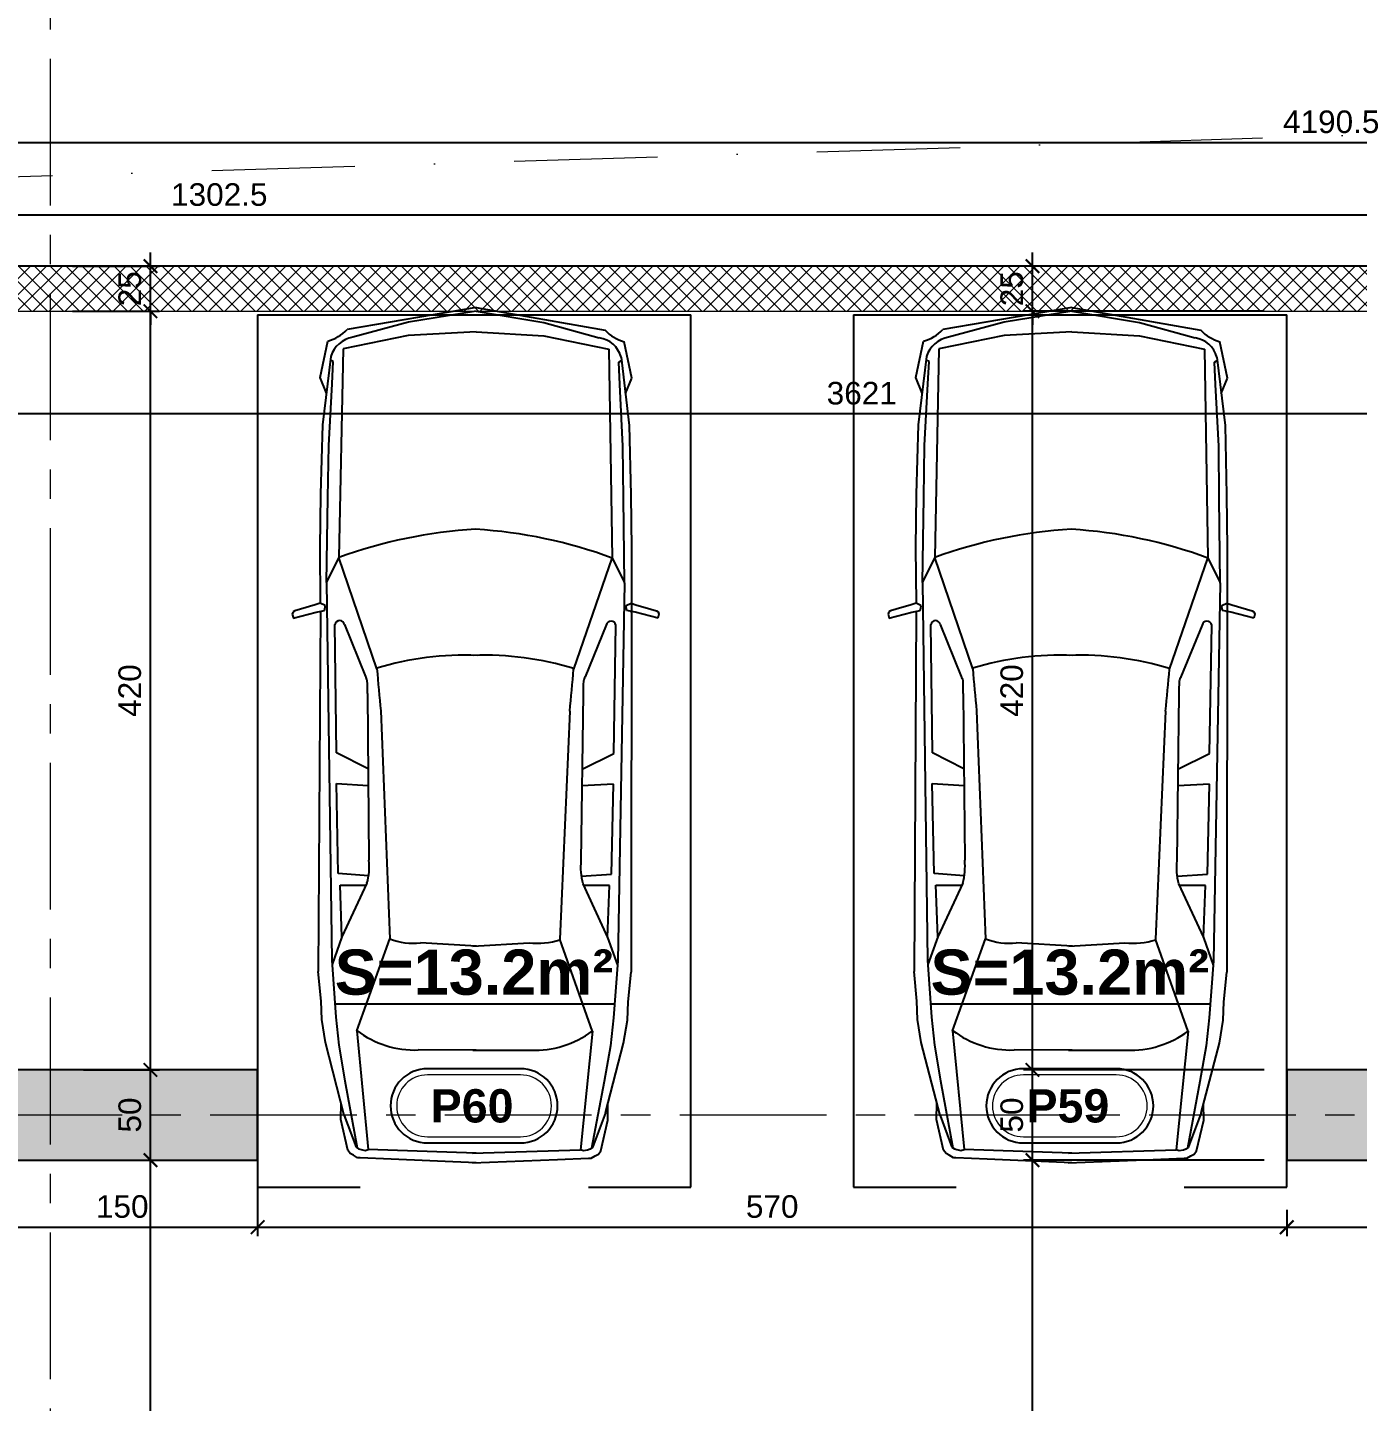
# Model space of a CAD drawing. Header units: centimetres. Extents: x 54080 to 59633, y -55119 to -48218.
# Drawn here: x 56225 to 56962, y -50156 to -49395 of the extents above; entities that cross this region are included whole.
import ezdxf
from ezdxf.enums import TextEntityAlignment as Align

# ---------------------------------------------------------------- set-up
doc = ezdxf.new("R2010")
doc.units = ezdxf.units.CM
doc.header["$LTSCALE"] = 50
doc.header["$MEASUREMENT"] = 0
for name, pattern in [('AXES', [2, 1.25, -0.25, 0.25, -0.25]), ('CACHE', [0.375, 0.25, -0.125]), ('CONTINU', [0]), ('Dot & Dashed', [335.138881, 158.75, -88.194444, 0, -88.194437])]:
    doc.linetypes.add(name, pattern=pattern)
doc.layers.get('0').update_dxf_attribs({"color": 8})
for name, color, linetype in [('AXES', 10, 'AXES'), ('BETON COUPE', 3, 'CONTINU'), ('BETON TRAME', 252, 'Continuous'), ('BORD', 5, 'Continuous'), ('COTE 50ème', 1, 'Continuous'), ('FINI', 251, 'Continuous'), ('PILIER', 7, 'Continuous'), ('TEXTE', 7, 'Continuous')]:
    doc.layers.add(name, color=color, linetype=linetype)
for name, color, linetype, lineweight in [('BETON CACHE', 4, 'CACHE', 5), ('BETON HACHURE', 253, 'Continuous', 13), ('MACONNERIE COUPE', 7, 'Continuous', 30)]:
    doc.layers.add(name, color=color, linetype=linetype, lineweight=lineweight)
doc.styles.add('BRMNAMES', font='swisseb.ttf', dxfattribs={"height": 20})
doc.styles.add('RS_TEXT_1.50', font='arial.ttf', dxfattribs={"height": 12.5})
doc.styles.add('RS_TXT_50', font='arial.ttf', dxfattribs={"height": 12.5})
doc.dimstyles.new('RS_50CM_LINEAIRE', dxfattribs={"dimscale": 5, "dimtxt": 12.5, "dimasz": 1.5, "dimexe": 1, "dimexo": 2.5, "dimgap": 1, "dimtad": 1, "dimdec": 1, "dimrnd": 0.5, "dimdsep": 46, "dimtxsty": 'RS_TXT_50', "dimblk1": 'ARCHTICK', "dimblk2": 'ARCHTICK', "dimsah": 1, "dimcen": 2.5, "dimdle": 1, "dimclrt": 4, "dimadec": 0, "dimazin": 2, "dimtfac": 1, "dimtdec": 1, "dimtix": 1, "dimtmove": 2, "dimatfit": 3, "dimfxl": 1, "dimtolj": 1, "dimtzin": 0, "dimarcsym": 0})

# ---------------------------------------------------------------- blocks, each defined once
blk = doc.blocks.new('A$C99aa3423')
at = {"layer": 'AXES', "lineweight": 5, "ltscale": 1.3}
for p, q in [((35, 1580), (35, -1344.97)), ((3195, 865), (-1985, 865))]:
    blk.add_line(p, q, dxfattribs=at)
blk = doc.blocks.new('_ArchTick')
at = {"color": 0, "linetype": 'ByBlock', "const_width": 0.15}
blk.add_lwpolyline([(-0.5, -0.5), (0.5, 0.5)], dxfattribs=at)
blk = doc.blocks.new('*D940')
at = {"layer": 'COTE 50ème', "color": 0, "lineweight": -2, "ltscale": 0.5, "transparency": 16777216}
for p, q in [((56293.27, -50652.36), (56293.27, -50017.36)), ((56250.17, -50022.36), (56298.27, -50022.36)), ((56250.17, -50647.36), (56298.27, -50647.36))]:
    blk.add_line(p, q, dxfattribs=at)
at = {"layer": 'Defpoints', "color": 0, "ltscale": 0.5, "transparency": 16777216}
for p in [(56237.67, -50022.36), (56293.27, -50022.36), (56237.67, -50647.36)]:
    blk.add_point(p, dxfattribs=at)
at = {"layer": 'COTE 50ème', "color": 0, "lineweight": -2, "ltscale": 0.5, "transparency": 16777216, "xscale": 7.5, "yscale": 7.5, "zscale": 7.5}
for p, rotation in [((56293.27, -50022.36), 90), ((56293.27, -50647.36), 270)]:
    blk.add_blockref('_ArchTick', p, dxfattribs=dict(at, rotation=rotation))
at = {"layer": 'COTE 50ème', "color": 4, "ltscale": 0.5, "transparency": 16777216, "insert": (56281.88, -50334.86), "char_height": 12.5, "attachment_point": 5, "rotation": 90, "style": 'RS_TXT_50'}
blk.add_mtext('\\A1;625', dxfattribs=at)
blk = doc.blocks.new('*D941')
at = {"layer": 'COTE 50ème', "color": 0, "lineweight": -2, "ltscale": 0.5, "transparency": 16777216}
for p, q in [((56256.12, -49972.36), (56298.27, -49972.36)), ((56293.27, -50027.36), (56293.27, -49967.36)), ((56250.17, -50022.36), (56298.27, -50022.36))]:
    blk.add_line(p, q, dxfattribs=at)
at = {"layer": 'Defpoints', "color": 0, "ltscale": 0.5, "transparency": 16777216}
for p in [(56243.62, -49972.36), (56293.27, -49972.36), (56237.67, -50022.36)]:
    blk.add_point(p, dxfattribs=at)
at = {"layer": 'COTE 50ème', "color": 0, "lineweight": -2, "ltscale": 0.5, "transparency": 16777216, "xscale": 7.5, "yscale": 7.5, "zscale": 7.5}
for p, rotation in [((56293.27, -49972.36), 90), ((56293.27, -50022.36), 270)]:
    blk.add_blockref('_ArchTick', p, dxfattribs=dict(at, rotation=rotation))
at = {"layer": 'COTE 50ème', "color": 4, "ltscale": 0.5, "transparency": 16777216, "insert": (56281.88, -49997.36), "char_height": 12.5, "attachment_point": 5, "rotation": 90, "style": 'RS_TXT_50'}
blk.add_mtext('\\A1;50', dxfattribs=at)
blk = doc.blocks.new('*D942')
at = {"layer": 'COTE 50ème', "color": 0, "lineweight": -2, "ltscale": 0.5, "transparency": 16777216}
for p, q in [((56250.17, -49552.22), (56298.27, -49552.22)), ((56293.27, -49977.36), (56293.27, -49547.22)), ((56256.12, -49972.36), (56298.27, -49972.36))]:
    blk.add_line(p, q, dxfattribs=at)
at = {"layer": 'Defpoints', "color": 0, "ltscale": 0.5, "transparency": 16777216}
for p in [(56237.67, -49552.22), (56293.27, -49552.22), (56243.62, -49972.36)]:
    blk.add_point(p, dxfattribs=at)
at = {"layer": 'COTE 50ème', "color": 0, "lineweight": -2, "ltscale": 0.5, "transparency": 16777216, "xscale": 7.5, "yscale": 7.5, "zscale": 7.5}
for p, rotation in [((56293.27, -49552.22), 90), ((56293.27, -49972.36), 270)]:
    blk.add_blockref('_ArchTick', p, dxfattribs=dict(at, rotation=rotation))
at = {"layer": 'COTE 50ème', "color": 4, "ltscale": 0.5, "transparency": 16777216, "insert": (56281.88, -49762.29), "char_height": 12.5, "attachment_point": 5, "rotation": 90, "style": 'RS_TXT_50'}
blk.add_mtext('\\A1;420', dxfattribs=at)
blk = doc.blocks.new('*D943')
at = {"layer": 'COTE 50ème', "color": 0, "lineweight": -2, "ltscale": 0.5, "transparency": 16777216}
for p, q in [((56293.27, -49527.22), (56293.27, -49519.72)), ((56250.17, -49527.22), (56298.27, -49527.22)), ((56293.27, -49552.22), (56293.27, -49527.22)), ((56250.17, -49552.22), (56298.27, -49552.22)), ((56293.27, -49552.22), (56293.27, -49559.72))]:
    blk.add_line(p, q, dxfattribs=at)
at = {"layer": 'Defpoints', "color": 0, "ltscale": 0.5, "transparency": 16777216}
for p in [(56237.67, -49527.22), (56293.27, -49527.22), (56237.67, -49552.22)]:
    blk.add_point(p, dxfattribs=at)
at = {"layer": 'COTE 50ème', "color": 0, "lineweight": -2, "ltscale": 0.5, "transparency": 16777216, "xscale": 7.5, "yscale": 7.5, "zscale": 7.5}
for p, rotation in [((56293.27, -49527.22), 270), ((56293.27, -49552.22), 90)]:
    blk.add_blockref('_ArchTick', p, dxfattribs=dict(at, rotation=rotation))
at = {"layer": 'COTE 50ème', "color": 4, "ltscale": 0.5, "transparency": 16777216, "insert": (56281.88, -49539.72), "char_height": 12.5, "attachment_point": 5, "rotation": 90, "style": 'RS_TXT_50'}
blk.add_mtext('\\A1;25', dxfattribs=at)
blk = doc.blocks.new('*D962')
at = {"layer": 'COTE 50ème', "color": 0, "lineweight": -2, "ltscale": 0.5, "transparency": 16777216}
for p, q in [((56781.81, -50652.36), (56781.81, -50017.36)), ((56910.17, -50022.36), (56776.81, -50022.36)), ((56910.17, -50647.36), (56776.81, -50647.36))]:
    blk.add_line(p, q, dxfattribs=at)
at = {"layer": 'Defpoints', "color": 0, "ltscale": 0.5, "transparency": 16777216}
for p in [(56781.81, -50022.36), (56922.67, -50022.36), (56922.67, -50647.36)]:
    blk.add_point(p, dxfattribs=at)
at = {"layer": 'COTE 50ème', "color": 0, "lineweight": -2, "ltscale": 0.5, "transparency": 16777216, "xscale": 7.5, "yscale": 7.5, "zscale": 7.5}
for p, rotation in [((56781.81, -50022.36), 90), ((56781.81, -50647.36), 270)]:
    blk.add_blockref('_ArchTick', p, dxfattribs=dict(at, rotation=rotation))
at = {"layer": 'COTE 50ème', "color": 4, "ltscale": 0.5, "transparency": 16777216, "insert": (56770.42, -50334.86), "char_height": 12.5, "attachment_point": 5, "rotation": 90, "style": 'RS_TXT_50'}
blk.add_mtext('\\A1;625', dxfattribs=at)
blk = doc.blocks.new('*D963')
at = {"layer": 'COTE 50ème', "color": 0, "lineweight": -2, "ltscale": 0.5, "transparency": 16777216}
for p, q in [((56910.17, -49972.36), (56776.81, -49972.36)), ((56781.81, -50027.36), (56781.81, -49967.36)), ((56910.17, -50022.36), (56776.81, -50022.36))]:
    blk.add_line(p, q, dxfattribs=at)
at = {"layer": 'Defpoints', "color": 0, "ltscale": 0.5, "transparency": 16777216}
for p in [(56781.81, -49972.36), (56922.67, -49972.36), (56922.67, -50022.36)]:
    blk.add_point(p, dxfattribs=at)
at = {"layer": 'COTE 50ème', "color": 0, "lineweight": -2, "ltscale": 0.5, "transparency": 16777216, "xscale": 7.5, "yscale": 7.5, "zscale": 7.5}
for p, rotation in [((56781.81, -49972.36), 90), ((56781.81, -50022.36), 270)]:
    blk.add_blockref('_ArchTick', p, dxfattribs=dict(at, rotation=rotation))
at = {"layer": 'COTE 50ème', "color": 4, "ltscale": 0.5, "transparency": 16777216, "insert": (56770.42, -49997.36), "char_height": 12.5, "attachment_point": 5, "rotation": 90, "style": 'RS_TXT_50'}
blk.add_mtext('\\A1;50', dxfattribs=at)
blk = doc.blocks.new('*D964')
at = {"layer": 'COTE 50ème', "color": 0, "lineweight": -2, "ltscale": 0.5, "transparency": 16777216}
for p, q in [((56910.17, -49552.22), (56776.81, -49552.22)), ((56781.81, -49977.36), (56781.81, -49547.22)), ((56910.17, -49972.36), (56776.81, -49972.36))]:
    blk.add_line(p, q, dxfattribs=at)
at = {"layer": 'Defpoints', "color": 0, "ltscale": 0.5, "transparency": 16777216}
for p in [(56781.81, -49552.22), (56922.67, -49552.22), (56922.67, -49972.36)]:
    blk.add_point(p, dxfattribs=at)
at = {"layer": 'COTE 50ème', "color": 0, "lineweight": -2, "ltscale": 0.5, "transparency": 16777216, "xscale": 7.5, "yscale": 7.5, "zscale": 7.5}
for p, rotation in [((56781.81, -49552.22), 90), ((56781.81, -49972.36), 270)]:
    blk.add_blockref('_ArchTick', p, dxfattribs=dict(at, rotation=rotation))
at = {"layer": 'COTE 50ème', "color": 4, "ltscale": 0.5, "transparency": 16777216, "insert": (56770.42, -49762.29), "char_height": 12.5, "attachment_point": 5, "rotation": 90, "style": 'RS_TXT_50'}
blk.add_mtext('\\A1;420', dxfattribs=at)
blk = doc.blocks.new('*D965')
at = {"layer": 'COTE 50ème', "color": 0, "lineweight": -2, "ltscale": 0.5, "transparency": 16777216}
for p, q in [((56781.81, -49527.22), (56781.81, -49519.72)), ((56910.17, -49527.22), (56776.81, -49527.22)), ((56781.81, -49552.22), (56781.81, -49527.22)), ((56910.17, -49552.22), (56776.81, -49552.22)), ((56781.81, -49552.22), (56781.81, -49559.72))]:
    blk.add_line(p, q, dxfattribs=at)
at = {"layer": 'Defpoints', "color": 0, "ltscale": 0.5, "transparency": 16777216}
for p in [(56781.81, -49527.22), (56922.67, -49527.22), (56922.67, -49552.22)]:
    blk.add_point(p, dxfattribs=at)
at = {"layer": 'COTE 50ème', "color": 0, "lineweight": -2, "ltscale": 0.5, "transparency": 16777216, "xscale": 7.5, "yscale": 7.5, "zscale": 7.5}
for p, rotation in [((56781.81, -49527.22), 270), ((56781.81, -49552.22), 90)]:
    blk.add_blockref('_ArchTick', p, dxfattribs=dict(at, rotation=rotation))
at = {"layer": 'COTE 50ème', "color": 4, "ltscale": 0.5, "transparency": 16777216, "insert": (56770.42, -49539.72), "char_height": 12.5, "attachment_point": 5, "rotation": 90, "style": 'RS_TXT_50'}
blk.add_mtext('\\A1;25', dxfattribs=at)
blk = doc.blocks.new('*D1324')
at = {"layer": 'COTE 50ème', "color": 0, "lineweight": -2, "ltscale": 0.5, "transparency": 16777216}
for p, q in [((54876.86, -49564.72), (54876.86, -49614.05)), ((58497.68, -49564.72), (58497.68, -49614.05)), ((58502.68, -49609.05), (54871.86, -49609.05))]:
    blk.add_line(p, q, dxfattribs=at)
at = {"layer": 'Defpoints', "color": 0, "ltscale": 0.5, "transparency": 16777216}
for p in [(54876.86, -49552.22), (58497.68, -49552.22), (54876.86, -49609.05)]:
    blk.add_point(p, dxfattribs=at)
at = {"layer": 'COTE 50ème', "color": 0, "lineweight": -2, "ltscale": 0.5, "transparency": 16777216, "xscale": 7.5, "yscale": 7.5, "zscale": 7.5, "rotation": 180}
blk.add_blockref('_ArchTick', (54876.86, -49609.05), dxfattribs=at)
at = {"layer": 'COTE 50ème', "color": 0, "lineweight": -2, "ltscale": 0.5, "transparency": 16777216, "xscale": 7.5, "yscale": 7.5, "zscale": 7.5}
blk.add_blockref('_ArchTick', (58497.68, -49609.05), dxfattribs=at)
at = {"layer": 'COTE 50ème', "color": 4, "ltscale": 0.5, "transparency": 16777216, "insert": (56687.27, -49597.67), "char_height": 12.5, "attachment_point": 5, "style": 'RS_TXT_50'}
blk.add_mtext('\\A1;3621', dxfattribs=at)
blk = doc.blocks.new('*D1352')
at = {"layer": 'COTE 50ème', "color": 0, "lineweight": -2, "ltscale": 0.5, "transparency": 16777216}
for p, q in [((56202.67, -50034.86), (56202.67, -50064.48)), ((56352.67, -50034.86), (56352.67, -50064.48)), ((56197.67, -50059.48), (56357.67, -50059.48))]:
    blk.add_line(p, q, dxfattribs=at)
at = {"layer": 'Defpoints', "color": 0, "ltscale": 0.5, "transparency": 16777216}
for p in [(56202.67, -50022.36), (56352.67, -50022.36), (56352.67, -50059.48)]:
    blk.add_point(p, dxfattribs=at)
at = {"layer": 'COTE 50ème', "color": 0, "lineweight": -2, "ltscale": 0.5, "transparency": 16777216, "xscale": 7.5, "yscale": 7.5, "zscale": 7.5, "rotation": 180}
blk.add_blockref('_ArchTick', (56202.67, -50059.48), dxfattribs=at)
at = {"layer": 'COTE 50ème', "color": 0, "lineweight": -2, "ltscale": 0.5, "transparency": 16777216, "xscale": 7.5, "yscale": 7.5, "zscale": 7.5}
blk.add_blockref('_ArchTick', (56352.67, -50059.48), dxfattribs=at)
at = {"layer": 'COTE 50ème', "color": 4, "ltscale": 0.5, "transparency": 16777216, "insert": (56277.67, -50048.1), "char_height": 12.5, "attachment_point": 5, "style": 'RS_TXT_50'}
blk.add_mtext('\\A1;150', dxfattribs=at)
blk = doc.blocks.new('*D1353')
at = {"layer": 'COTE 50ème', "color": 0, "lineweight": -2, "ltscale": 0.5, "transparency": 16777216}
for p, q in [((56352.67, -50034.86), (56352.67, -50064.48)), ((56922.67, -50049.86), (56922.67, -50064.48)), ((56347.67, -50059.48), (56927.67, -50059.48))]:
    blk.add_line(p, q, dxfattribs=at)
at = {"layer": 'Defpoints', "color": 0, "ltscale": 0.5, "transparency": 16777216}
for p in [(56352.67, -50022.36), (56922.67, -50037.36), (56922.67, -50059.48)]:
    blk.add_point(p, dxfattribs=at)
at = {"layer": 'COTE 50ème', "color": 0, "lineweight": -2, "ltscale": 0.5, "transparency": 16777216, "xscale": 7.5, "yscale": 7.5, "zscale": 7.5, "rotation": 180}
blk.add_blockref('_ArchTick', (56352.67, -50059.48), dxfattribs=at)
at = {"layer": 'COTE 50ème', "color": 0, "lineweight": -2, "ltscale": 0.5, "transparency": 16777216, "xscale": 7.5, "yscale": 7.5, "zscale": 7.5}
blk.add_blockref('_ArchTick', (56922.67, -50059.48), dxfattribs=at)
at = {"layer": 'COTE 50ème', "color": 4, "ltscale": 0.5, "transparency": 16777216, "insert": (56637.67, -50048.1), "char_height": 12.5, "attachment_point": 5, "style": 'RS_TXT_50'}
blk.add_mtext('\\A1;570', dxfattribs=at)
blk = doc.blocks.new('*D1354')
at = {"layer": 'COTE 50ème', "color": 0, "lineweight": -2, "ltscale": 0.5, "transparency": 16777216}
for p, q in [((57072.67, -50034.86), (57072.67, -50064.48)), ((56922.67, -50049.86), (56922.67, -50064.48)), ((56917.67, -50059.48), (57077.67, -50059.48))]:
    blk.add_line(p, q, dxfattribs=at)
at = {"layer": 'Defpoints', "color": 0, "ltscale": 0.5, "transparency": 16777216}
for p in [(57072.67, -50022.36), (56922.67, -50037.36), (57072.67, -50059.48)]:
    blk.add_point(p, dxfattribs=at)
at = {"layer": 'COTE 50ème', "color": 0, "lineweight": -2, "ltscale": 0.5, "transparency": 16777216, "xscale": 7.5, "yscale": 7.5, "zscale": 7.5, "rotation": 180}
blk.add_blockref('_ArchTick', (56922.67, -50059.48), dxfattribs=at)
at = {"layer": 'COTE 50ème', "color": 0, "lineweight": -2, "ltscale": 0.5, "transparency": 16777216, "xscale": 7.5, "yscale": 7.5, "zscale": 7.5}
blk.add_blockref('_ArchTick', (57072.67, -50059.48), dxfattribs=at)
at = {"layer": 'COTE 50ème', "color": 4, "ltscale": 0.5, "transparency": 16777216, "insert": (56997.67, -50048.1), "char_height": 12.5, "attachment_point": 5, "style": 'RS_TXT_50'}
blk.add_mtext('\\A1;150', dxfattribs=at)
blk = doc.blocks.new('*D1368')
at = {"layer": 'COTE 50ème', "color": 0, "lineweight": -2, "ltscale": 0.5, "transparency": 16777216}
for p, q in [((56987.67, -49499.05), (55675.17, -49499.05)), ((55680.17, -49539.72), (55680.17, -49494.05)), ((56982.67, -49539.72), (56982.67, -49494.05))]:
    blk.add_line(p, q, dxfattribs=at)
at = {"layer": 'Defpoints', "color": 0, "ltscale": 0.5, "transparency": 16777216}
for p in [(55680.17, -49499.05), (55680.17, -49552.22), (56982.67, -49552.22)]:
    blk.add_point(p, dxfattribs=at)
at = {"layer": 'COTE 50ème', "color": 0, "lineweight": -2, "ltscale": 0.5, "transparency": 16777216, "xscale": 7.5, "yscale": 7.5, "zscale": 7.5, "rotation": 180}
blk.add_blockref('_ArchTick', (55680.17, -49499.05), dxfattribs=at)
at = {"layer": 'COTE 50ème', "color": 0, "lineweight": -2, "ltscale": 0.5, "transparency": 16777216, "xscale": 7.5, "yscale": 7.5, "zscale": 7.5}
blk.add_blockref('_ArchTick', (56982.67, -49499.05), dxfattribs=at)
at = {"layer": 'COTE 50ème', "color": 4, "ltscale": 0.5, "transparency": 16777216, "insert": (56331.42, -49487.66), "char_height": 12.5, "attachment_point": 5, "style": 'RS_TXT_50'}
blk.add_mtext('\\A1;1302.5', dxfattribs=at)
blk = doc.blocks.new('*D1372')
at = {"layer": 'COTE 50ème', "color": 0, "lineweight": -2, "ltscale": 0.5, "transparency": 16777216}
for p, q in [((54851.94, -49514.72), (54851.94, -49453.74)), ((59042.67, -49514.72), (59042.67, -49453.74)), ((54846.94, -49458.74), (59047.67, -49458.74))]:
    blk.add_line(p, q, dxfattribs=at)
at = {"layer": 'Defpoints', "color": 0, "ltscale": 0.5, "transparency": 16777216}
for p in [(59042.67, -49458.74), (54851.94, -49527.22), (59042.67, -49527.22)]:
    blk.add_point(p, dxfattribs=at)
at = {"layer": 'COTE 50ème', "color": 0, "lineweight": -2, "ltscale": 0.5, "transparency": 16777216, "xscale": 7.5, "yscale": 7.5, "zscale": 7.5, "rotation": 180}
blk.add_blockref('_ArchTick', (54851.94, -49458.74), dxfattribs=at)
at = {"layer": 'COTE 50ème', "color": 0, "lineweight": -2, "ltscale": 0.5, "transparency": 16777216, "xscale": 7.5, "yscale": 7.5, "zscale": 7.5}
blk.add_blockref('_ArchTick', (59042.67, -49458.74), dxfattribs=at)
at = {"layer": 'COTE 50ème', "color": 4, "ltscale": 0.5, "transparency": 16777216, "insert": (56947.31, -49447.36), "char_height": 12.5, "attachment_point": 5, "style": 'RS_TXT_50'}
blk.add_mtext('\\A1;4190.5', dxfattribs=at)
blk = doc.blocks.new('PILIER')
at = {"color": 252}
blk.add_lwpolyline([(1.563, 1.2), (-1.437, 1.2, 1), (-1.437, -1.2), (1.563, -1.2, 1), (1.563, 1.2, -1)], format="xyb", dxfattribs=at)
at = {"color": 10, "lineweight": 20}
blk.add_lwpolyline([(1.563, 1), (-1.437, 1, 1), (-1.437, -1), (1.563, -1, 1)], format="xyb", close=True, dxfattribs=at)
at = {"color": 7, "style": 'BRMNAMES'}
blk.add_attdef('PILIER_TEXTE', text='', height=1.076, dxfattribs=at).set_placement((0, 0), align=Align.MIDDLE_CENTER)

msp = doc.modelspace()

# ---------------------------------------------------------------- hatches: boundary and pattern name
at = {"layer": 'BETON HACHURE', "transparency": 33554585}
h = msp.add_hatch(dxfattribs=at)
h.set_pattern_fill('ANSI37', color=256, scale=50, angle=270, style=0)
h.set_pattern_definition([(315, (861.459, 19655.393), (4.4194174, 4.4194174), []), (45, (861.459, 19655.393), (-4.4194174, 4.4194174), [])])
h.paths.add_polyline_path([(56357.67, -51847.22), (56382.67, -51847.22), (56382.67, -52172.22), (56357.67, -52172.22)], flags=0)
h.paths.add_polyline_path([(56357.67, -51847.22), (56382.67, -51847.22), (56382.67, -52172.22), (56357.67, -52172.22)], flags=0)
h.paths.add_polyline_path([(58537.67, -51987.36), (58537.67, -52037.36), (58617.67, -52037.36), (58617.67, -51987.36)], flags=0)
h.paths.add_polyline_path([(58157.67, -51987.36), (58157.67, -52037.36), (58237.67, -52037.36), (58237.67, -51987.36)], flags=0)
edge = h.paths.add_edge_path(flags=0)
edge.add_arc((58197.67, -50672.36), 40, 0, 360)
edge = h.paths.add_edge_path(flags=0)
edge.add_arc((58197.67, -49997.36), 40, 0, 360)
edge = h.paths.add_edge_path(flags=0)
edge.add_arc((58197.67, -51272.36), 40, 0, 360)
h.paths.add_polyline_path([(59277.67, -49527.22), (54853.83, -49527.22), (54464.54, -54263.92), (59277.59, -54736.58), (59277.67, -54713.51)])
edge = h.paths.add_edge_path(flags=0)
edge.add_arc((58197.67, -51272.36), 40, 0, 360)
h.paths.add_polyline_path([(56982.67, -49552.22), (56982.67, -49972.36), (57007.67, -49972.36), (57007.67, -49552.22), (58577.68, -49552.22), (58577.67, -50022.36), (58617.67, -50022.36), (58617.67, -49552.22), (59247.67, -49552.22), (59247.67, -51282.36), (58617.67, -51282.36), (58617.67, -50647.36), (58577.67, -50647.36), (58577.67, -51312.36), (59247.67, -51312.36), (59247.67, -52057.36), (58577.67, -52057.36), (58577.67, -53447.36), (58617.67, -53447.36), (58617.67, -52087.36), (59247.67, -52087.36), (59247.67, -54709.01), (58245.17, -54610.07), (58245.17, -54122.36), (58220.17, -54122.36), (58220.17, -54607.62), (56915.17, -54479.46), (56915.17, -54122.36), (56890.17, -54122.36), (56890.17, -54477.01), (55702.67, -54360.39), (55702.67, -54122.36), (55652.67, -54122.36), (55652.67, -54355.48), (54491.47, -54241.45), (54666.86, -52107.36), (54872.67, -52107.36), (54872.67, -52057.36), (54670.97, -52057.36), (54672.82, -52037.36), (54872.67, -52037.36), (54872.67, -51987.36), (54676.72, -51987.36), (54733.43, -51297.36), (54872.67, -51297.36), (54872.67, -51247.36), (54737.54, -51247.36), (54782.74, -50697.36), (54872.67, -50697.36), (54872.67, -50647.36), (54786.85, -50647.36), (54876.86, -49552.22), (55655.17, -49552.22), (55655.17, -49972.36), (55680.17, -49972.36), (55680.17, -49552.22)], flags=16)
h.paths.add_polyline_path([(58157.67, -51232.36), (58157.67, -51312.36), (58237.67, -51312.36), (58237.67, -51232.36)], flags=0)
at = {"layer": 'BETON TRAME', "transparency": 33554559}
h = msp.add_hatch(color=256, dxfattribs=at)
h.dxf.hatch_style = 1
h.paths.add_polyline_path([(55742.67, -51297.36), (55707.67, -51297.36), (55707.67, -50647.36), (55742.67, -50647.36), (55742.67, -50822.36), (56202.67, -50822.36), (56202.67, -50647.36), (56237.67, -50647.36), (56237.67, -51297.36), (56202.67, -51297.36), (56202.67, -50862.36), (55992.67, -50862.36), (55992.67, -51192.36), (55952.67, -51192.36), (55952.67, -50862.36), (55742.67, -50862.36)])
h.paths.add_polyline_path([(54872.67, -49972.36), (54872.67, -50022.36), (55022.67, -50022.36), (55022.67, -49972.36)])
h.paths.add_polyline_path([(55592.67, -49972.36), (55592.67, -50022.36), (55742.67, -50022.36), (55742.67, -49972.36)])
h.paths.add_polyline_path([(56202.67, -49972.36), (56202.67, -50022.36), (56352.67, -50022.36), (56352.67, -49972.36)])
h.paths.add_polyline_path([(56922.67, -49972.36), (56922.67, -50022.36), (57072.67, -50022.36), (57072.67, -49972.36)])
h.paths.add_polyline_path([(56922.67, -50647.36), (56922.67, -50697.36), (57072.67, -50697.36), (57072.67, -50647.36)])
h.paths.add_polyline_path([(54872.67, -50647.36), (54872.67, -50697.36), (55022.67, -50697.36), (55022.67, -50647.36)])
h.paths.add_polyline_path([(54872.67, -51247.36), (54872.67, -51297.36), (55022.67, -51297.36), (55022.67, -51247.36)])
h.paths.add_polyline_path([(56922.67, -51247.36), (56922.67, -51297.36), (57072.67, -51297.36), (57072.67, -51247.36)])
h.paths.add_polyline_path([(56922.67, -51987.36), (56922.67, -52037.36), (57072.67, -52037.36), (57072.67, -51987.36)])
h.paths.add_polyline_path([(55022.67, -52037.36), (55022.67, -51987.36), (54872.67, -51987.36), (54872.67, -52037.36)])
h.paths.add_polyline_path([(55687.67, -51987.36), (55687.67, -52037.36), (55812.67, -52037.36), (55812.67, -51987.36)])
h.paths.add_polyline_path([(56132.67, -51987.36), (56132.67, -52037.36), (56257.67, -52037.36), (56257.67, -51987.36)])
h.paths.add_polyline_path([(56107.67, -52037.36), (56132.67, -52037.36), (56132.67, -51532.36), (56107.67, -51532.36)])
h.paths.add_polyline_path([(55812.67, -52037.36), (55837.67, -52037.36), (55837.67, -51532.36), (55812.67, -51532.36)])

# ---------------------------------------------------------------- linework, layer by layer
at = {"layer": 'BETON CACHE', "color": 232, "linetype": 'Dot & Dashed', "ltscale": 0.01}
msp.add_lwpolyline([(59078.3, -54847.46), (57765.06, -54807.71), (54417.81, -54401.92), (54818.91, -49521.26), (58468.18, -49407.74), (59057.59, -49414.31)], close=True, dxfattribs=at)
at = {"layer": 'BETON COUPE', "lineweight": 5}
msp.add_lwpolyline([(59277.67, -49527.22), (54853.83, -49527.22), (54464.54, -54263.92), (59277.59, -54736.58), (59277.67, -54713.51)], close=True, dxfattribs=at)
msp.add_lwpolyline([(54872.67, -51297.36), (54872.67, -51247.36), (54737.54, -51247.36), (54782.74, -50697.36), (54872.67, -50697.36), (54872.67, -50647.36), (54786.85, -50647.36), (54876.86, -49552.22), (55655.17, -49552.22), (55655.17, -49972.36), (55680.17, -49972.36), (55680.17, -49552.22), (56982.67, -49552.22), (56982.67, -49972.36), (57007.67, -49972.36), (57007.67, -49552.22), (58577.68, -49552.22), (58577.66, -50022.36), (58617.67, -50022.36), (58617.67, -49552.22), (59247.67, -49552.22), (59247.67, -51282.36)], dxfattribs=at)
at = {"layer": 'BETON COUPE'}
for points in [[(56202.67, -49972.36), (56202.67, -50022.36), (56352.67, -50022.36), (56352.67, -49972.36)], [(56922.67, -49972.36), (56922.67, -50022.36), (57072.67, -50022.36), (57072.67, -49972.36)]]:
    msp.add_lwpolyline(points, close=True, dxfattribs=at)
at = {"layer": 'BORD'}
msp.add_lwpolyline([(59277.67, -54713.51), (59277.67, -49527.22), (54853.83, -49527.22), (54464.54, -54263.92), (59277.59, -54736.58)], close=True, dxfattribs=at)
at = {"layer": 'FINI'}
for p, q in [((56352.67, -49554.2), (56592.67, -49554.2)), ((56352.67, -49554.2), (56352.67, -50037.36)), ((56473.65, -49550.1), (56402.18, -49562.38)), ((56473.65, -49552.2), (56436.14, -49558.21)), ((56473.65, -49550.1), (56545.07, -49562.67)), ((56473.65, -49552.2), (56511.13, -49558.36)), ((56592.67, -50037.36), (56592.67, -49554.2)), ((56682.67, -49554.2), (56922.67, -49554.2)), ((56682.67, -49554.2), (56682.67, -50037.36)), ((56803.65, -49550.1), (56732.18, -49562.38)), ((56803.65, -49552.2), (56766.14, -49558.21)), ((56803.65, -49550.1), (56875.07, -49562.67)), ((56803.65, -49552.2), (56841.13, -49558.36)), ((56922.67, -50037.36), (56922.67, -49554.2)), ((56436.14, -49558.21), (56405.36, -49566.63)), ((56511.13, -49558.36), (56541.88, -49566.91)), ((56766.14, -49558.21), (56735.36, -49566.63)), ((56841.13, -49558.36), (56871.88, -49566.91)), ((56387.28, -49588.87), (56391.56, -49568.72)), ((56436.12, -49565.63), (56400.04, -49572.98)), ((56473.62, -49563.68), (56436.12, -49565.63)), ((56473.62, -49563.68), (56511.12, -49565.79)), ((56511.12, -49565.79), (56547.17, -49573.29)), ((56559.86, -49589.22), (56555.66, -49569.06)), ((56717.28, -49588.87), (56721.56, -49568.72)), ((56766.12, -49565.63), (56730.04, -49572.98)), ((56803.62, -49563.68), (56766.12, -49565.63)), ((56803.62, -49563.68), (56841.12, -49565.79)), ((56841.12, -49565.79), (56877.17, -49573.29)), ((56889.86, -49589.22), (56885.66, -49569.06)), ((56393.21, -49577.27), (56388.52, -49615.15)), ((56400.04, -49572.98), (56397.68, -49688.61)), ((56547.17, -49573.29), (56549.05, -49688.92)), ((56723.21, -49577.27), (56718.52, -49615.15)), ((56730.04, -49572.98), (56727.68, -49688.61)), ((56877.17, -49573.29), (56879.05, -49688.92)), ((56394.54, -49580.03), (56392.97, -49579.22)), ((56393.9, -49592.37), (56394.54, -49580.03)), ((56552.64, -49580.36), (56554.21, -49579.55)), ((56553.23, -49592.7), (56552.64, -49580.36)), ((56553.98, -49577.6), (56558.51, -49615.5)), ((56724.54, -49580.03), (56722.97, -49579.22)), ((56723.9, -49592.37), (56724.54, -49580.03)), ((56882.64, -49580.36), (56884.21, -49579.55)), ((56883.23, -49592.7), (56882.64, -49580.36)), ((56883.98, -49577.6), (56888.51, -49615.5)), ((56390.71, -49597.5), (56387.28, -49588.87)), ((56392.01, -49626.64), (56393.9, -49592.37)), ((56554.98, -49626.97), (56553.23, -49592.7)), ((56556.4, -49597.84), (56559.86, -49589.22)), ((56720.71, -49597.5), (56717.28, -49588.87)), ((56722.01, -49626.64), (56723.9, -49592.37)), ((56884.98, -49626.97), (56883.23, -49592.7)), ((56886.4, -49597.84), (56889.86, -49589.22)), ((56388.52, -49615.15), (56387.49, -49653.55)), ((56558.51, -49615.5), (56559.38, -49653.9)), ((56718.52, -49615.15), (56717.49, -49653.55)), ((56888.51, -49615.5), (56889.38, -49653.9)), ((56391.58, -49655.44), (56392.01, -49626.64)), ((56555.29, -49655.77), (56554.98, -49626.97)), ((56721.58, -49655.44), (56722.01, -49626.64)), ((56885.29, -49655.77), (56884.98, -49626.97)), ((56387.49, -49653.55), (56387.05, -49683.26)), ((56717.49, -49653.55), (56717.05, -49683.26)), ((56390.87, -49702.52), (56391.58, -49655.44)), ((56555.8, -49702.87), (56555.29, -49655.77)), ((56559.38, -49653.9), (56559.71, -49683.62)), ((56720.87, -49702.52), (56721.58, -49655.44)), ((56885.8, -49702.87), (56885.29, -49655.77)), ((56889.38, -49653.9), (56889.71, -49683.62)), ((56387.05, -49683.26), (56387.37, -49713.87)), ((56559.71, -49683.62), (56559.51, -49918.19)), ((56717.05, -49683.26), (56717.37, -49713.87)), ((56889.71, -49683.62), (56889.51, -49918.19)), ((56397.68, -49688.61), (56390.88, -49702.14)), ((56418.77, -49750.18), (56397.68, -49688.61)), ((56527.71, -49750.4), (56549.05, -49688.92)), ((56549.05, -49688.92), (56555.8, -49702.48)), ((56727.68, -49688.61), (56720.88, -49702.14)), ((56748.77, -49750.18), (56727.68, -49688.61)), ((56857.71, -49750.4), (56879.05, -49688.92)), ((56879.05, -49688.92), (56885.8, -49702.48)), ((56390.87, -49702.52), (56393.68, -49911.54)), ((56555.8, -49702.87), (56552.13, -49911.87)), ((56720.87, -49702.52), (56723.68, -49911.54)), ((56885.8, -49702.87), (56882.13, -49911.87)), ((56387.33, -49713.87), (56384.6, -49714.81)), ((56390.09, -49715.21), (56387.33, -49713.87)), ((56556.71, -49715.21), (56559.47, -49713.87)), ((56559.47, -49713.87), (56562.2, -49714.81)), ((56717.33, -49713.87), (56714.6, -49714.81)), ((56720.09, -49715.21), (56717.33, -49713.87)), ((56886.71, -49715.21), (56889.47, -49713.87)), ((56889.47, -49713.87), (56892.2, -49714.81)), ((56372.29, -49718.6), (56371.85, -49719.98)), ((56371.85, -49719.98), (56372.44, -49722.23)), ((56373.2, -49718.13), (56372.29, -49718.6)), ((56372.33, -49722.26), (56385.1, -49718.92)), ((56376.39, -49717.19), (56373.2, -49718.13)), ((56384.6, -49714.81), (56376.39, -49717.19)), ((56385.1, -49718.92), (56389.66, -49717.96)), ((56387.42, -49718.93), (56386.27, -49917.83)), ((56387.42, -49718.43), (56387.42, -49718.93)), ((56389.66, -49717.96), (56390.1, -49716.12)), ((56390.1, -49716.12), (56390.09, -49715.21)), ((56556.7, -49716.12), (56556.71, -49715.21)), ((56557.14, -49717.96), (56556.7, -49716.12)), ((56561.7, -49718.92), (56557.14, -49717.96)), ((56559.38, -49718.43), (56559.37, -49718.93)), ((56574.46, -49722.26), (56561.7, -49718.92)), ((56562.2, -49714.81), (56570.4, -49717.19)), ((56570.4, -49717.19), (56573.59, -49718.13)), ((56573.59, -49718.13), (56574.5, -49718.6)), ((56574.95, -49719.98), (56574.36, -49722.23)), ((56574.5, -49718.6), (56574.95, -49719.98)), ((56702.29, -49718.6), (56701.85, -49719.98)), ((56701.85, -49719.98), (56702.44, -49722.23)), ((56703.2, -49718.13), (56702.29, -49718.6)), ((56702.33, -49722.26), (56715.1, -49718.92)), ((56706.39, -49717.19), (56703.2, -49718.13)), ((56714.6, -49714.81), (56706.39, -49717.19)), ((56715.1, -49718.92), (56719.66, -49717.96)), ((56717.42, -49718.93), (56716.27, -49917.83)), ((56717.42, -49718.43), (56717.42, -49718.93)), ((56719.66, -49717.96), (56720.1, -49716.12)), ((56720.1, -49716.12), (56720.09, -49715.21)), ((56886.7, -49716.12), (56886.71, -49715.21)), ((56887.14, -49717.96), (56886.7, -49716.12)), ((56891.7, -49718.92), (56887.14, -49717.96)), ((56889.38, -49718.43), (56889.37, -49718.93)), ((56904.46, -49722.26), (56891.7, -49718.92)), ((56892.2, -49714.81), (56900.4, -49717.19)), ((56900.4, -49717.19), (56903.59, -49718.13)), ((56903.59, -49718.13), (56904.5, -49718.6)), ((56904.95, -49719.98), (56904.36, -49722.23)), ((56904.5, -49718.6), (56904.95, -49719.98)), ((56396.39, -49796.81), (56395.48, -49725.73)), ((56400.78, -49725.74), (56412.39, -49754.41)), ((56545.79, -49726.04), (56534.06, -49754.66)), ((56549.89, -49797.13), (56551.1, -49726.05)), ((56726.39, -49796.81), (56725.48, -49725.73)), ((56730.78, -49725.74), (56742.39, -49754.41)), ((56875.79, -49726.04), (56864.06, -49754.66)), ((56879.89, -49797.13), (56881.1, -49726.05)), ((56413.44, -49763.96), (56414.3, -49856.25)), ((56532.98, -49764.21), (56531.73, -49856.5)), ((56743.44, -49763.96), (56744.3, -49856.25)), ((56862.98, -49764.21), (56861.73, -49856.5)), ((56420.84, -49773.52), (56425.88, -49899.77)), ((56525.54, -49773.74), (56519.97, -49899.96)), ((56750.84, -49773.52), (56755.88, -49899.77)), ((56855.54, -49773.74), (56849.97, -49899.96)), ((56413.83, -49805.57), (56396.39, -49796.81)), ((56532.42, -49805.82), (56549.89, -49797.13)), ((56743.83, -49805.57), (56726.39, -49796.81)), ((56862.42, -49805.82), (56879.89, -49797.13)), ((56397.32, -49863.64), (56396.36, -49813.78)), ((56396.36, -49813.78), (56413.91, -49814.85)), ((56549.85, -49814.1), (56532.29, -49815.1)), ((56548.69, -49863.96), (56549.85, -49814.1)), ((56727.32, -49863.64), (56726.36, -49813.78)), ((56726.36, -49813.78), (56743.91, -49814.85)), ((56879.85, -49814.1), (56862.29, -49815.1)), ((56878.69, -49863.96), (56879.85, -49814.1)), ((56414.09, -49864.88), (56397.32, -49863.64)), ((56531.91, -49865.12), (56548.69, -49863.96)), ((56744.09, -49864.88), (56727.32, -49863.64)), ((56861.91, -49865.12), (56878.69, -49863.96)), ((56399.37, -49898.65), (56398.36, -49870.01)), ((56398.36, -49870.01), (56412.72, -49870.04)), ((56413.22, -49868.98), (56399.37, -49898.65)), ((56532.76, -49869.23), (56546.49, -49898.96)), ((56547.61, -49870.32), (56533.38, -49870.29)), ((56546.49, -49898.96), (56547.61, -49870.32)), ((56729.37, -49898.65), (56728.36, -49870.01)), ((56728.36, -49870.01), (56742.72, -49870.04)), ((56743.22, -49868.98), (56729.37, -49898.65)), ((56862.76, -49869.23), (56876.49, -49898.96)), ((56877.61, -49870.32), (56863.38, -49870.29)), ((56876.49, -49898.96), (56877.61, -49870.32)), ((56399.37, -49898.65), (56393.86, -49914.04)), ((56407.54, -49950.78), (56425.88, -49899.77)), ((56473.92, -49903.87), (56442.85, -49901.93)), ((56471.92, -49903.87), (56502.99, -49902.05)), ((56538.1, -49951.05), (56519.97, -49899.96)), ((56546.49, -49898.96), (56551.94, -49914.37)), ((56729.37, -49898.65), (56723.86, -49914.04)), ((56737.54, -49950.78), (56755.88, -49899.77)), ((56803.92, -49903.87), (56772.85, -49901.93)), ((56801.92, -49903.87), (56832.99, -49902.05)), ((56868.1, -49951.05), (56849.97, -49899.96)), ((56876.49, -49898.96), (56881.94, -49914.37)), ((56393.68, -49911.54), (56395.95, -49943.12)), ((56552.13, -49911.87), (56549.73, -49943.44)), ((56723.68, -49911.54), (56725.95, -49943.12)), ((56882.13, -49911.87), (56879.73, -49943.44)), ((56387.85, -49934.31), (56386.27, -49917.83)), ((56557.86, -49934.67), (56559.51, -49918.19)), ((56717.85, -49934.31), (56716.27, -49917.83)), ((56887.86, -49934.67), (56889.51, -49918.19)), ((56388.16, -49944.38), (56387.85, -49934.31)), ((56557.51, -49944.73), (56557.86, -49934.67)), ((56718.16, -49944.38), (56717.85, -49934.31)), ((56887.51, -49944.73), (56887.86, -49934.67)), ((56390.25, -49957.21), (56388.16, -49944.38)), ((56395.95, -49943.12), (56397.55, -49958.69)), ((56549.73, -49943.44), (56548.07, -49959.01)), ((56555.37, -49957.56), (56557.51, -49944.73)), ((56720.25, -49957.21), (56718.16, -49944.38)), ((56725.95, -49943.12), (56727.55, -49958.69)), ((56879.73, -49943.44), (56878.07, -49959.01)), ((56885.37, -49957.56), (56887.51, -49944.73)), ((56400.62, -49997.61), (56390.25, -49957.21)), ((56407.53, -49950.64), (56413.97, -50016.44)), ((56538.11, -49950.91), (56531.4, -50016.68)), ((56545.27, -49996.07), (56555.37, -49957.56)), ((56730.62, -49997.61), (56720.25, -49957.21)), ((56737.53, -49950.64), (56743.97, -50016.44)), ((56868.11, -49950.91), (56861.4, -50016.68)), ((56875.27, -49996.07), (56885.37, -49957.56)), ((56397.55, -49958.69), (56400.91, -49978.41)), ((56473.78, -49961.4), (56441.67, -49961.33)), ((56471.82, -49961.39), (56503.93, -49961.46)), ((56548.07, -49959.01), (56544.62, -49978.7)), ((56727.55, -49958.69), (56730.91, -49978.41)), ((56803.78, -49961.4), (56771.67, -49961.33)), ((56801.82, -49961.39), (56833.93, -49961.46)), ((56878.07, -49959.01), (56874.62, -49978.7)), ((56400.91, -49978.41), (56407.74, -50015.44)), ((56544.62, -49978.7), (56537.64, -50015.71)), ((56730.91, -49978.41), (56737.74, -50015.44)), ((56874.62, -49978.7), (56867.64, -50015.71)), ((56398.76, -49999.87), (56398.89, -49990.88)), ((56546.68, -50000.17), (56546.58, -49991.05)), ((56728.76, -49999.87), (56728.89, -49990.88)), ((56876.68, -50000.17), (56876.58, -49991.05)), ((56402.62, -50016.84), (56398.76, -49999.87)), ((56400.62, -49997.61), (56407.22, -50015.08)), ((56545.27, -49996.07), (56538.16, -50015.35)), ((56542.75, -50017.13), (56546.68, -50000.17)), ((56732.62, -50016.84), (56728.76, -49999.87)), ((56730.62, -49997.61), (56737.22, -50015.08)), ((56875.27, -49996.07), (56868.16, -50015.35)), ((56872.75, -50017.13), (56876.68, -50000.17)), ((56403.96, -50018.69), (56402.62, -50016.84)), ((56405.78, -50019.63), (56403.96, -50018.69)), ((56407.22, -50015.08), (56408.57, -50016.02)), ((56408.57, -50016.02), (56409.94, -50016.5)), ((56409.94, -50016.5), (56412.22, -50016.99)), ((56412.22, -50016.99), (56413.97, -50016.44)), ((56473.66, -50018.49), (56413.97, -50016.44)), ((56471.7, -50018.48), (56531.4, -50016.68)), ((56533.15, -50017.24), (56531.4, -50016.68)), ((56535.43, -50016.76), (56533.15, -50017.24)), ((56536.8, -50016.28), (56535.43, -50016.76)), ((56538.16, -50015.35), (56536.8, -50016.28)), ((56541.4, -50018.98), (56542.75, -50017.13)), ((56733.96, -50018.69), (56732.62, -50016.84)), ((56735.78, -50019.63), (56733.96, -50018.69)), ((56737.22, -50015.08), (56738.57, -50016.02)), ((56738.57, -50016.02), (56739.94, -50016.5)), ((56739.94, -50016.5), (56742.22, -50016.99)), ((56742.22, -50016.99), (56743.97, -50016.44)), ((56803.66, -50018.49), (56743.97, -50016.44)), ((56801.7, -50018.48), (56861.4, -50016.68)), ((56863.15, -50017.24), (56861.4, -50016.68)), ((56865.43, -50016.76), (56863.15, -50017.24)), ((56866.8, -50016.28), (56865.43, -50016.76)), ((56868.16, -50015.35), (56866.8, -50016.28)), ((56871.4, -50018.98), (56872.75, -50017.13)), ((56408.04, -50021.04), (56405.78, -50019.63)), ((56409.41, -50021.06), (56408.04, -50021.04)), ((56426.69, -50021.77), (56409.41, -50021.06)), ((56473.65, -50023.78), (56426.69, -50021.77)), ((56471.69, -50023.78), (56518.66, -50021.96)), ((56518.66, -50021.96), (56535.94, -50021.32)), ((56535.94, -50021.32), (56537.31, -50021.31)), ((56537.31, -50021.31), (56539.58, -50019.91)), ((56539.58, -50019.91), (56541.4, -50018.98)), ((56738.04, -50021.04), (56735.78, -50019.63)), ((56739.41, -50021.06), (56738.04, -50021.04)), ((56756.69, -50021.77), (56739.41, -50021.06)), ((56803.65, -50023.78), (56756.69, -50021.77)), ((56801.69, -50023.78), (56848.66, -50021.96)), ((56848.66, -50021.96), (56865.94, -50021.32)), ((56865.94, -50021.32), (56867.31, -50021.31)), ((56867.31, -50021.31), (56869.58, -50019.91)), ((56869.58, -50019.91), (56871.4, -50018.98)), ((56352.67, -50037.36), (56409.51, -50037.36)), ((56535.83, -50037.36), (56592.67, -50037.36)), ((56682.67, -50037.36), (56739.51, -50037.36)), ((56865.83, -50037.36), (56922.67, -50037.36))]:
    msp.add_line(p, q, dxfattribs=at)
for centre, major_axis, ratio, start_param, end_param in [((56385.62, -49546.71), (2.55, -22.65), 1, 0.151456, 0.701058), ((56407.57, -49581.41), (0.38, -14.94), 1, 3.264527, 4.406336), ((56539.61, -49581.68), (0.38, 14.94), 1, -1.269219, -0.12741), ((56561.69, -49547.08), (0.28, 22.79), 1, 2.33652, 2.886122), ((56715.62, -49546.71), (2.55, -22.65), 1, 0.151456, 0.701058), ((56737.57, -49581.41), (0.38, -14.94), 1, 3.264527, 4.406336), ((56869.61, -49581.68), (0.38, 14.94), 1, -1.269219, -0.12741), ((56891.69, -49547.08), (0.28, 22.79), 1, 2.33652, 2.886122), ((56480.74, -49875.49), (230.45, 29.26), 0.871538, 1.492296, 1.827005), ((56465.21, -49875.45), (230.33, -30.21), 0.871542, 1.314587, 1.649297), ((56810.74, -49875.49), (230.45, 29.26), 0.871538, 1.492296, 1.827005), ((56795.21, -49875.45), (230.33, -30.21), 0.871542, 1.314587, 1.649297), ((56398.13, -49726.27), (0.88, -2.56), 1, 1.435807, 4.182632), ((56548.44, -49726.58), (0.88, -2.56), 1, 1.435807, 4.182632), ((56728.13, -49726.27), (0.88, -2.56), 1, 1.435807, 4.182632), ((56878.44, -49726.58), (0.88, -2.56), 1, 1.435807, 4.182632), ((56467.66, -49912.45), (0.75, 169.79), 1, -0.03434, 0.297091), ((56478.15, -49912.48), (1.6, 169.78), 1, -0.287391, 0.04404), ((56797.66, -49912.45), (0.75, 169.79), 1, -0.03434, 0.297091), ((56808.15, -49912.48), (1.6, 169.78), 1, -0.287391, 0.04404), ((57509.51, -49665.06), (48.28, -1092.99), 1, -1.537057, -1.515637), ((55437.33, -49660.77), (1069.03, -232.64), 1, 0.110836, 0.132256), ((57839.51, -49665.06), (48.28, -1092.99), 1, -1.537057, -1.515637), ((55767.33, -49660.77), (1069.03, -232.64), 1, 0.110836, 0.132256), ((56401.69, -49760.14), (1.35, -12.07), 1, 1.736829, 1.950804), ((56333.33, -49761.14), (2.06, 80.13), 1, 4.702988, 4.792166), ((56613.1, -49761.72), (0.77, 80.15), 0.999999, 1.522288, 1.611465), ((56544.75, -49760.44), (10.66, -5.81), 1, 3.144817, 3.358791), ((56731.69, -49760.14), (1.35, -12.07), 1, 1.736829, 1.950804), ((56663.33, -49761.14), (2.06, 80.13), 1, 4.702988, 4.792166), ((56943.1, -49761.72), (0.77, 80.15), 0.999999, 1.522288, 1.611465), ((56874.75, -49760.44), (10.66, -5.81), 1, 3.144817, 3.358791), ((56379.58, -49859.7), (0.82, 34.89), 1, 4.466762, 4.834863), ((56566.44, -49860.08), (0.83, -34.89), 1, 4.585523, 4.953624), ((56709.58, -49859.7), (0.82, 34.89), 1, 4.466762, 4.834863), ((56896.44, -49860.08), (0.83, -34.89), 1, 4.585523, 4.953624), ((56438.69, -49857.98), (1.25, 44.24), 0.85675, 2.830193, 3.284587), ((56507.34, -49858.12), (0.78, 44.14), 1, 3.06056, 3.452838), ((56768.69, -49857.98), (1.25, 44.24), 0.85675, 2.830193, 3.284587), ((56837.34, -49858.12), (0.78, 44.14), 1, 3.06056, 3.452838), ((56439.81, -49908), (0.48, -53.36), 1, -0.656582, 0.025696), ((56506.01, -49908.13), (0.57, -53.36), 1, -0.04965, 0.632628), ((56769.81, -49908), (0.48, -53.36), 1, -0.656582, 0.025696), ((56836.01, -49908.13), (0.57, -53.36), 1, -0.04965, 0.632628)]:
    msp.add_ellipse(centre, major_axis=major_axis, ratio=ratio, start_param=start_param, end_param=end_param, dxfattribs=at)

# ---------------------------------------------------------------- block references
at = {"layer": 'MACONNERIE COUPE', "lineweight": 5, "ltscale": 0.5}
msp.add_blockref('A$C99aa3423', (56202.67, -50862.36), dxfattribs=at)
at = {"layer": 'PILIER', "xscale": 17.145, "yscale": 17.145, "zscale": 17.145}
for p, values in [((56471.45, -49992.27), {'PILIER_TEXTE': 'P60'}), ((56801.45, -49992.27), {'PILIER_TEXTE': 'P59'})]:
    msp.add_blockref('PILIER', p, dxfattribs=at).add_auto_attribs(values)

# ---------------------------------------------------------------- texts
at = {"layer": 'TEXTE', "char_height": 25, "width": 958.4363, "attachment_point": 5, "style": 'RS_TEXT_1.50'}
for insert in [(56472.54, -49918.41), (56802.54, -49918.41)]:
    msp.add_mtext('{\\fArial|b1|i0|c0|p34;\\LS=13.2m²}', dxfattribs=dict(at, insert=insert))

# ---------------------------------------------------------------- dimensions: what is measured, and where the dimension line sits
at = {"layer": 'COTE 50ème', "ltscale": 0.5}
for base, p1, p2, picture, middle in [((59042.67, -49458.74), (54851.94, -49527.22), (59042.67, -49527.22), '*D1372', (56947.31, -49447.36)), ((55680.17, -49499.05), (56982.67, -49552.22), (55680.17, -49552.22), '*D1368', (56331.42, -49487.66)), ((54876.86, -49609.05), (58497.68, -49552.22), (54876.86, -49552.22), '*D1324', (56687.27, -49597.67)), ((56352.67, -50059.48), (56202.67, -50022.36), (56352.67, -50022.36), '*D1352', (56277.67, -50048.1)), ((56922.67, -50059.48), (56352.67, -50022.36), (56922.67, -50037.36), '*D1353', (56637.67, -50048.1)), ((57072.67, -50059.48), (56922.67, -50037.36), (57072.67, -50022.36), '*D1354', (56997.67, -50048.1))]:
    dim = msp.add_linear_dim(base=base, p1=p1, p2=p2, dimstyle='RS_50CM_LINEAIRE', dxfattribs=at)
    dim.commit()
    dim.dimension.update_dxf_attribs({"geometry": picture, "text_midpoint": middle})
for base, p1, p2, picture, middle in [((56293.27, -49527.22), (56237.67, -49552.22), (56237.67, -49527.22), '*D943', (56281.88, -49539.72)), ((56781.81, -49527.22), (56922.67, -49552.22), (56922.67, -49527.22), '*D965', (56770.42, -49539.72)), ((56293.27, -49552.22), (56243.62, -49972.36), (56237.67, -49552.22), '*D942', (56281.88, -49762.29)), ((56781.81, -49552.22), (56922.67, -49972.36), (56922.67, -49552.22), '*D964', (56770.42, -49762.29)), ((56293.27, -49972.36), (56237.67, -50022.36), (56243.62, -49972.36), '*D941', (56281.88, -49997.36)), ((56781.81, -49972.36), (56922.67, -50022.36), (56922.67, -49972.36), '*D963', (56770.42, -49997.36)), ((56293.27, -50022.36), (56237.67, -50647.36), (56237.67, -50022.36), '*D940', (56281.88, -50334.86)), ((56781.81, -50022.36), (56922.67, -50647.36), (56922.67, -50022.36), '*D962', (56770.42, -50334.86))]:
    dim = msp.add_linear_dim(base=base, p1=p1, p2=p2, angle=90, dimstyle='RS_50CM_LINEAIRE', dxfattribs=at)
    dim.commit()
    dim.dimension.update_dxf_attribs({"geometry": picture, "text_midpoint": middle})

doc.saveas('drawing.dxf')
